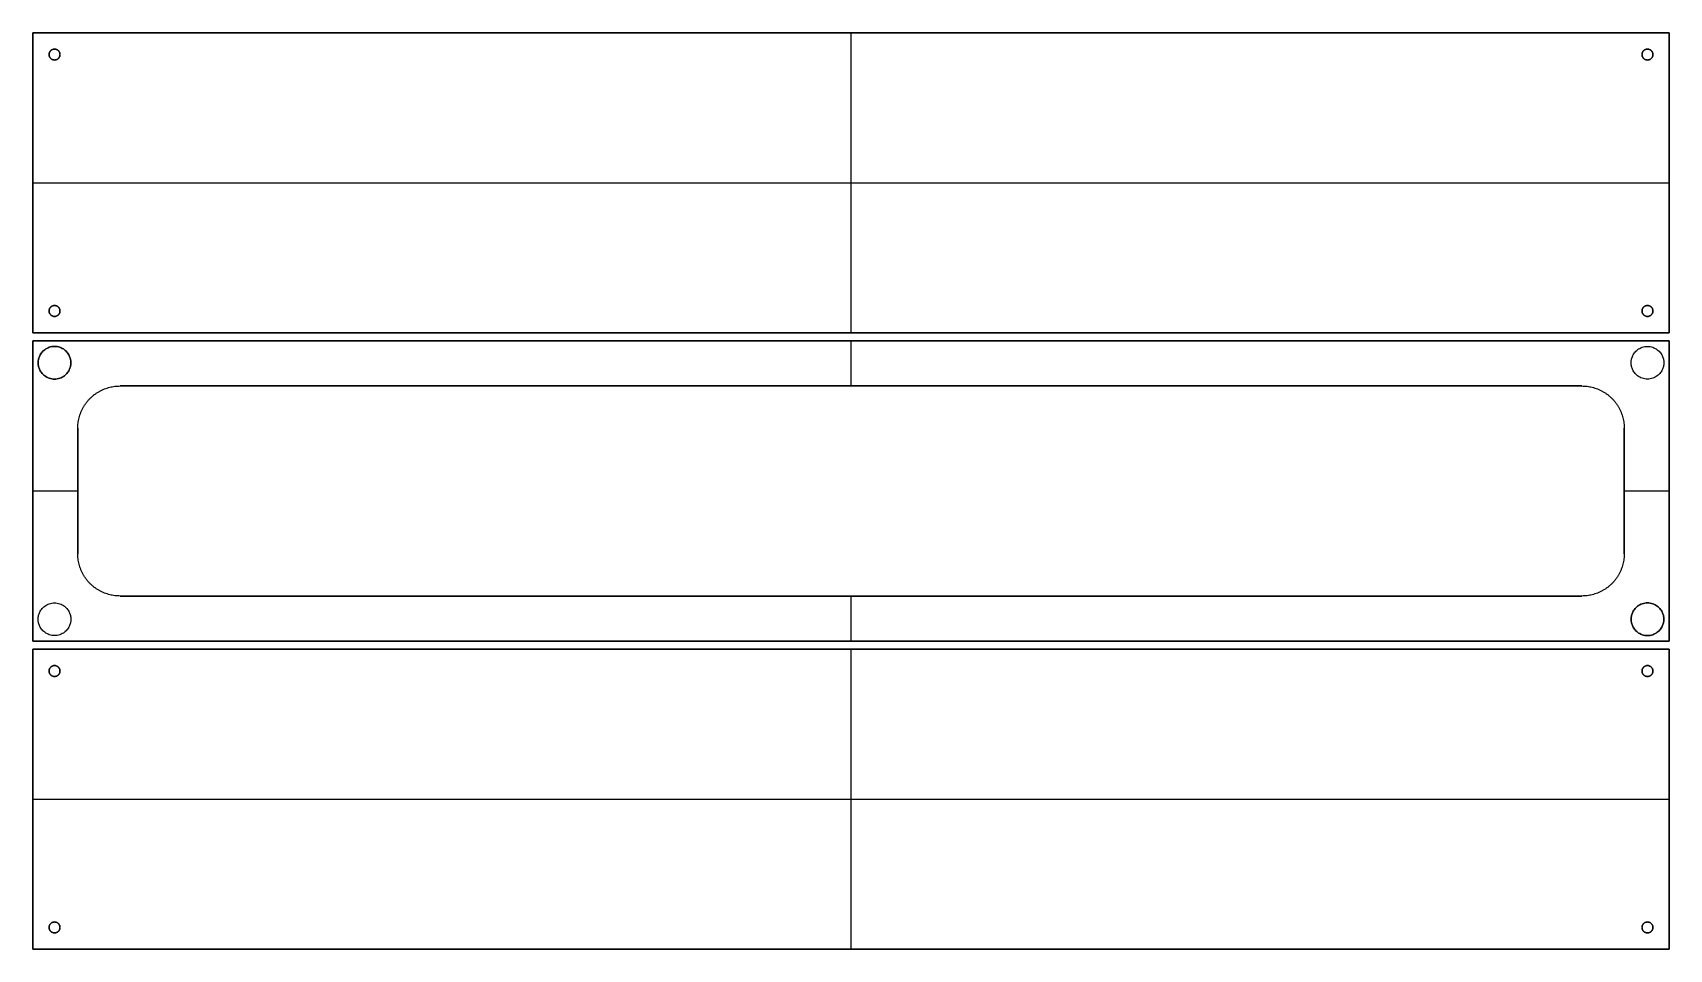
# Model space of a CAD drawing. Header units: millimetres. Extents: x 323 to 923, y -139 to 197.
import ezdxf

# ---------------------------------------------------------------- set-up
doc = ezdxf.new("R2010")
doc.units = ezdxf.units.MM
doc.layers.add('ACRYLIC', color=12, linetype='Continuous', true_color=0xc80000)

msp = doc.modelspace()

# ---------------------------------------------------------------- linework, layer by layer
at = {"layer": 'ACRYLIC', "color": 18, "true_color": 0x000000}
for points in [[(323, 87, -16), (323, 142, -16), (323, 197, -16)], [(323, 197, -19), (323, 197, -17.5), (323, 197, -16)], [(323, 87, -19), (323, 142, -19), (323, 197, -19)], [(923, 197, -16), (623, 197, -16), (323, 197, -16)], [(923, 197, -19), (623, 197, -19), (323, 197, -19)], [(323, 197, -17.5), (323, 142, -17.5), (323, 87, -17.5)], [(323, 197, -17.5), (623, 197, -17.5), (923, 197, -17.5)], [(623, 197, -19), (623, 197, -17.5), (623, 197, -16)], [(623, 197, -19), (623, 142, -19), (623, 87, -19)], [(623, 197, -16), (623, 142, -16), (623, 87, -16)], [(923, 87, -16), (923, 142, -16), (923, 197, -16)], [(923, 87, -19), (923, 142, -19), (923, 197, -19)], [(923, 197, -19), (923, 197, -17.5), (923, 197, -16)], [(923, 197, -17.5), (923, 142, -17.5), (923, 87, -17.5)], [(329, 189, -19), (329, 189, -17.5), (329, 189, -16)], [(331, 191, -19), (331, 191, -17.5), (331, 191, -16)], [(331, 187, -19), (331, 187, -17.5), (331, 187, -16)], [(333, 189, -19), (333, 189, -17.5), (333, 189, -16)], [(913, 189, -19), (913, 189, -17.5), (913, 189, -16)], [(915, 191, -19), (915, 191, -17.5), (915, 191, -16)], [(915, 187, -19), (915, 187, -17.5), (915, 187, -16)], [(917, 189, -19), (917, 189, -17.5), (917, 189, -16)], [(323, 142, -19), (323, 142, -17.5), (323, 142, -16)], [(323, 142, -19), (623, 142, -19), (923, 142, -19)], [(323, 142, -16), (623, 142, -16), (923, 142, -16)], [(923, 142, -19), (923, 142, -17.5), (923, 142, -16)], [(331, 97, -19), (331, 97, -17.5), (331, 97, -16)], [(915, 97, -19), (915, 97, -17.5), (915, 97, -16)], [(329, 95, -19), (329, 95, -17.5), (329, 95, -16)], [(331, 93, -19), (331, 93, -17.5), (331, 93, -16)], [(333, 95, -19), (333, 95, -17.5), (333, 95, -16)], [(913, 95, -19), (913, 95, -17.5), (913, 95, -16)], [(915, 93, -19), (915, 93, -17.5), (915, 93, -16)], [(917, 95, -19), (917, 95, -17.5), (917, 95, -16)], [(923, 87, -16), (623, 87, -16), (323, 87, -16)], [(323, 87, -19), (323, 87, -17.5), (323, 87, -16)], [(923, 87, -19), (623, 87, -19), (323, 87, -19)], [(323, 87, -17.5), (623, 87, -17.5), (923, 87, -17.5)], [(623, 87, -19), (623, 87, -17.5), (623, 87, -16)], [(923, 87, -19), (923, 87, -17.5), (923, 87, -16)], [(323, -26, 2), (323, 29, 2), (323, 84, 2)], [(323, -26, 5), (323, 29, 5), (323, 84, 5)], [(323, 84, 5), (323, 84, 3.5), (323, 84, 2)], [(923, 84, 2), (623, 84, 2), (323, 84, 2)], [(923, 84, 5), (623, 84, 5), (323, 84, 5)], [(323, 84, 3.5), (323, 29, 3.5), (323, -26, 3.5)], [(323, 84, 3.5), (623, 84, 3.5), (923, 84, 3.5)], [(331, 82, 5), (331, 82, 3.5), (331, 82, 2)], [(623, 84, 5), (623, 84, 3.5), (623, 84, 2)], [(623, 84, 5), (623, 75.75, 5), (623, 67.5, 5)], [(623, 84, 2), (623, 75.75, 2), (623, 67.5, 2)], [(915, 82, 5), (915, 82, 3.5), (915, 82, 2)], [(923, 84, 5), (923, 84, 3.5), (923, 84, 2)], [(923, -26, 2), (923, 29, 2), (923, 84, 2)], [(923, -26, 5), (923, 29, 5), (923, 84, 5)], [(923, 84, 3.5), (923, 29, 3.5), (923, -26, 3.5)], [(325, 76, 5), (325, 76, 3.5), (325, 76, 2)], [(337, 76, 5), (337, 76, 3.5), (337, 76, 2)], [(909, 76, 5), (909, 76, 3.5), (909, 76, 2)], [(921, 76, 5), (921, 76, 3.5), (921, 76, 2)], [(331, 70, 5), (331, 70, 3.5), (331, 70, 2)], [(355, 67.5, 5), (355, 67.5, 3.5), (355, 67.5, 2)], [(891, 67.5, 2), (623, 67.5, 2), (355, 67.5, 2)], [(891, 67.5, 5), (623, 67.5, 5), (355, 67.5, 5)], [(355, 67.5, 3.5), (623, 67.5, 3.5), (891, 67.5, 3.5)], [(623, 67.5, 5), (623, 67.5, 3.5), (623, 67.5, 2)], [(891, 67.5, 5), (891, 67.5, 3.5), (891, 67.5, 2)], [(915, 70, 5), (915, 70, 3.5), (915, 70, 2)], [(344.04, 62.96, 5), (344.04, 62.96, 3.5), (344.04, 62.96, 2)], [(901.96, 62.96, 5), (901.96, 62.96, 3.5), (901.96, 62.96, 2)], [(339.5, 52, 5), (339.5, 52, 3.5), (339.5, 52, 2)], [(339.5, 6, 2), (339.5, 29, 2), (339.5, 52, 2)], [(339.5, 6, 5), (339.5, 29, 5), (339.5, 52, 5)], [(339.5, 52, 3.5), (339.5, 29, 3.5), (339.5, 6, 3.5)], [(906.5, 6, 2), (906.5, 29, 2), (906.5, 52, 2)], [(906.5, 6, 5), (906.5, 29, 5), (906.5, 52, 5)], [(906.5, 52, 5), (906.5, 52, 3.5), (906.5, 52, 2)], [(906.5, 52, 3.5), (906.5, 29, 3.5), (906.5, 6, 3.5)], [(323, 29, 5), (323, 29, 3.5), (323, 29, 2)], [(323, 29, 5), (331.25, 29, 5), (339.5, 29, 5)], [(323, 29, 2), (331.25, 29, 2), (339.5, 29, 2)], [(339.5, 29, 5), (339.5, 29, 3.5), (339.5, 29, 2)], [(906.5, 29, 5), (906.5, 29, 3.5), (906.5, 29, 2)], [(906.5, 29, 5), (914.75, 29, 5), (923, 29, 5)], [(906.5, 29, 2), (914.75, 29, 2), (923, 29, 2)], [(923, 29, 5), (923, 29, 3.5), (923, 29, 2)], [(339.5, 6, 5), (339.5, 6, 3.5), (339.5, 6, 2)], [(906.5, 6, 5), (906.5, 6, 3.5), (906.5, 6, 2)], [(344.04, -4.96, 5), (344.04, -4.96, 3.5), (344.04, -4.96, 2)], [(901.96, -4.96, 5), (901.96, -4.96, 3.5), (901.96, -4.96, 2)], [(355, -9.5, 5), (355, -9.5, 3.5), (355, -9.5, 2)], [(891, -9.5, 2), (623, -9.5, 2), (355, -9.5, 2)], [(891, -9.5, 5), (623, -9.5, 5), (355, -9.5, 5)], [(355, -9.5, 3.5), (623, -9.5, 3.5), (891, -9.5, 3.5)], [(623, -9.5, 5), (623, -9.5, 3.5), (623, -9.5, 2)], [(623, -9.5, 5), (623, -17.75, 5), (623, -26, 5)], [(623, -9.5, 2), (623, -17.75, 2), (623, -26, 2)], [(891, -9.5, 5), (891, -9.5, 3.5), (891, -9.5, 2)], [(325, -18, 5), (325, -18, 3.5), (325, -18, 2)], [(331, -12, 5), (331, -12, 3.5), (331, -12, 2)], [(337, -18, 5), (337, -18, 3.5), (337, -18, 2)], [(909, -18, 5), (909, -18, 3.5), (909, -18, 2)], [(915, -12, 5), (915, -12, 3.5), (915, -12, 2)], [(921, -18, 5), (921, -18, 3.5), (921, -18, 2)], [(923, -26, 2), (623, -26, 2), (323, -26, 2)], [(923, -26, 5), (623, -26, 5), (323, -26, 5)], [(323, -26, 5), (323, -26, 3.5), (323, -26, 2)], [(323, -26, 3.5), (623, -26, 3.5), (923, -26, 3.5)], [(323, -139, -16), (323, -84, -16), (323, -29, -16)], [(323, -29, -19), (323, -29, -17.5), (323, -29, -16)], [(323, -139, -19), (323, -84, -19), (323, -29, -19)], [(923, -29, -16), (623, -29, -16), (323, -29, -16)], [(923, -29, -19), (623, -29, -19), (323, -29, -19)], [(323, -29, -17.5), (323, -84, -17.5), (323, -139, -17.5)], [(323, -29, -17.5), (623, -29, -17.5), (923, -29, -17.5)], [(331, -24, 5), (331, -24, 3.5), (331, -24, 2)], [(623, -26, 5), (623, -26, 3.5), (623, -26, 2)], [(623, -29, -19), (623, -29, -17.5), (623, -29, -16)], [(623, -29, -19), (623, -84, -19), (623, -139, -19)], [(623, -29, -16), (623, -84, -16), (623, -139, -16)], [(915, -24, 5), (915, -24, 3.5), (915, -24, 2)], [(923, -26, 5), (923, -26, 3.5), (923, -26, 2)], [(923, -139, -16), (923, -84, -16), (923, -29, -16)], [(923, -139, -19), (923, -84, -19), (923, -29, -19)], [(923, -29, -19), (923, -29, -17.5), (923, -29, -16)], [(923, -29, -17.5), (923, -84, -17.5), (923, -139, -17.5)], [(331, -35, -19), (331, -35, -17.5), (331, -35, -16)], [(915, -35, -19), (915, -35, -17.5), (915, -35, -16)], [(329, -37, -19), (329, -37, -17.5), (329, -37, -16)], [(331, -39, -19), (331, -39, -17.5), (331, -39, -16)], [(333, -37, -19), (333, -37, -17.5), (333, -37, -16)], [(913, -37, -19), (913, -37, -17.5), (913, -37, -16)], [(915, -39, -19), (915, -39, -17.5), (915, -39, -16)], [(917, -37, -19), (917, -37, -17.5), (917, -37, -16)], [(323, -84, -19), (323, -84, -17.5), (323, -84, -16)], [(323, -84, -19), (623, -84, -19), (923, -84, -19)], [(323, -84, -16), (623, -84, -16), (923, -84, -16)], [(923, -84, -19), (923, -84, -17.5), (923, -84, -16)], [(329, -131, -19), (329, -131, -17.5), (329, -131, -16)], [(331, -129, -19), (331, -129, -17.5), (331, -129, -16)], [(333, -131, -19), (333, -131, -17.5), (333, -131, -16)], [(913, -131, -19), (913, -131, -17.5), (913, -131, -16)], [(915, -129, -19), (915, -129, -17.5), (915, -129, -16)], [(917, -131, -19), (917, -131, -17.5), (917, -131, -16)], [(331, -133, -19), (331, -133, -17.5), (331, -133, -16)], [(915, -133, -19), (915, -133, -17.5), (915, -133, -16)], [(923, -139, -16), (623, -139, -16), (323, -139, -16)], [(323, -139, -19), (323, -139, -17.5), (323, -139, -16)], [(923, -139, -19), (623, -139, -19), (323, -139, -19)], [(323, -139, -17.5), (623, -139, -17.5), (923, -139, -17.5)], [(623, -139, -19), (623, -139, -17.5), (623, -139, -16)], [(923, -139, -19), (923, -139, -17.5), (923, -139, -16)]]:
    msp.add_open_spline(points, degree=2, dxfattribs=at)
for points, weights in [([(329, 189, -19), (329, 193, -19), (333, 193, -19), (333, 189, -19)], [1, 0.333333333333, 0.333333333333, 1]), ([(329, 189, -16), (329, 193, -16), (333, 193, -16), (333, 189, -16)], [1, 0.333333333333, 0.333333333333, 1]), ([(333, 189, -17.5), (333, 193, -17.5), (329, 193, -17.5), (329, 189, -17.5)], [1, 0.333333333333, 0.333333333333, 1]), ([(333, 189, -19), (333, 185, -19), (329, 185, -19), (329, 189, -19)], [1, 0.333333333333, 0.333333333333, 1]), ([(333, 189, -16), (333, 185, -16), (329, 185, -16), (329, 189, -16)], [1, 0.333333333333, 0.333333333333, 1]), ([(329, 189, -17.5), (329, 185, -17.5), (333, 185, -17.5), (333, 189, -17.5)], [1, 0.333333333333, 0.333333333333, 1]), ([(913, 189, -19), (913, 193, -19), (917, 193, -19), (917, 189, -19)], [1, 0.333333333333, 0.333333333333, 1]), ([(913, 189, -16), (913, 193, -16), (917, 193, -16), (917, 189, -16)], [1, 0.333333333333, 0.333333333333, 1]), ([(917, 189, -17.5), (917, 193, -17.5), (913, 193, -17.5), (913, 189, -17.5)], [1, 0.333333333333, 0.333333333333, 1]), ([(917, 189, -19), (917, 185, -19), (913, 185, -19), (913, 189, -19)], [1, 0.333333333333, 0.333333333333, 1]), ([(917, 189, -16), (917, 185, -16), (913, 185, -16), (913, 189, -16)], [1, 0.333333333333, 0.333333333333, 1]), ([(913, 189, -17.5), (913, 185, -17.5), (917, 185, -17.5), (917, 189, -17.5)], [1, 0.333333333333, 0.333333333333, 1]), ([(329, 95, -19), (329, 99, -19), (333, 99, -19), (333, 95, -19)], [1, 0.333333333333, 0.333333333333, 1]), ([(329, 95, -16), (329, 99, -16), (333, 99, -16), (333, 95, -16)], [1, 0.333333333333, 0.333333333333, 1]), ([(333, 95, -17.5), (333, 99, -17.5), (329, 99, -17.5), (329, 95, -17.5)], [1, 0.333333333333, 0.333333333333, 1]), ([(913, 95, -19), (913, 99, -19), (917, 99, -19), (917, 95, -19)], [1, 0.333333333333, 0.333333333333, 1]), ([(913, 95, -16), (913, 99, -16), (917, 99, -16), (917, 95, -16)], [1, 0.333333333333, 0.333333333333, 1]), ([(917, 95, -17.5), (917, 99, -17.5), (913, 99, -17.5), (913, 95, -17.5)], [1, 0.333333333333, 0.333333333333, 1]), ([(333, 95, -19), (333, 91, -19), (329, 91, -19), (329, 95, -19)], [1, 0.333333333333, 0.333333333333, 1]), ([(333, 95, -16), (333, 91, -16), (329, 91, -16), (329, 95, -16)], [1, 0.333333333333, 0.333333333333, 1]), ([(329, 95, -17.5), (329, 91, -17.5), (333, 91, -17.5), (333, 95, -17.5)], [1, 0.333333333333, 0.333333333333, 1]), ([(917, 95, -19), (917, 91, -19), (913, 91, -19), (913, 95, -19)], [1, 0.333333333333, 0.333333333333, 1]), ([(917, 95, -16), (917, 91, -16), (913, 91, -16), (913, 95, -16)], [1, 0.333333333333, 0.333333333333, 1]), ([(913, 95, -17.5), (913, 91, -17.5), (917, 91, -17.5), (917, 95, -17.5)], [1, 0.333333333333, 0.333333333333, 1]), ([(337, 76, 5), (337, 88, 5), (325, 88, 5), (325, 76, 5)], [1, 0.333333333333, 0.333333333333, 1]), ([(337, 76, 2), (337, 88, 2), (325, 88, 2), (325, 76, 2)], [1, 0.333333333333, 0.333333333333, 1]), ([(325, 76, 3.5), (325, 88, 3.5), (337, 88, 3.5), (337, 76, 3.5)], [1, 0.333333333333, 0.333333333333, 1]), ([(909, 76, 5), (909, 88, 5), (921, 88, 5), (921, 76, 5)], [1, 0.333333333333, 0.333333333333, 1]), ([(909, 76, 2), (909, 88, 2), (921, 88, 2), (921, 76, 2)], [1, 0.333333333333, 0.333333333333, 1]), ([(909, 76, 3.5), (909, 88, 3.5), (921, 88, 3.5), (921, 76, 3.5)], [1, 0.333333333333, 0.333333333333, 1]), ([(325, 76, 5), (325, 64, 5), (337, 64, 5), (337, 76, 5)], [1, 0.333333333333, 0.333333333333, 1]), ([(325, 76, 2), (325, 64, 2), (337, 64, 2), (337, 76, 2)], [1, 0.333333333333, 0.333333333333, 1]), ([(337, 76, 3.5), (337, 64, 3.5), (325, 64, 3.5), (325, 76, 3.5)], [1, 0.333333333333, 0.333333333333, 1]), ([(921, 76, 5), (921, 64, 5), (909, 64, 5), (909, 76, 5)], [1, 0.333333333333, 0.333333333333, 1]), ([(921, 76, 2), (921, 64, 2), (909, 64, 2), (909, 76, 2)], [1, 0.333333333333, 0.333333333333, 1]), ([(921, 76, 3.5), (921, 64, 3.5), (909, 64, 3.5), (909, 76, 3.5)], [1, 0.333333333333, 0.333333333333, 1]), ([(339.5, 52, 2), (339.5, 61.08, 2), (345.92, 67.5, 2), (355, 67.5, 2)], [1, 0.804737854124, 0.804737854124, 1]), ([(339.5, 52, 5), (339.5, 61.08, 5), (345.92, 67.5, 5), (355, 67.5, 5)], [1, 0.804737854124, 0.804737854124, 1]), ([(339.5, 52, 3.5), (339.5, 61.08, 3.5), (345.92, 67.5, 3.5), (355, 67.5, 3.5)], [1, 0.804737854124, 0.804737854124, 1]), ([(891, 67.5, 2), (900.08, 67.5, 2), (906.5, 61.08, 2), (906.5, 52, 2)], [1, 0.804737854124, 0.804737854124, 1]), ([(891, 67.5, 5), (900.08, 67.5, 5), (906.5, 61.08, 5), (906.5, 52, 5)], [1, 0.804737854124, 0.804737854124, 1]), ([(891, 67.5, 3.5), (900.08, 67.5, 3.5), (906.5, 61.08, 3.5), (906.5, 52, 3.5)], [1, 0.804737854124, 0.804737854124, 1]), ([(355, -9.5, 2), (345.92, -9.5, 2), (339.5, -3.08, 2), (339.5, 6, 2)], [1, 0.804737854124, 0.804737854124, 1]), ([(355, -9.5, 5), (345.92, -9.5, 5), (339.5, -3.08, 5), (339.5, 6, 5)], [1, 0.804737854124, 0.804737854124, 1]), ([(355, -9.5, 3.5), (345.92, -9.5, 3.5), (339.5, -3.08, 3.5), (339.5, 6, 3.5)], [1, 0.804737854124, 0.804737854124, 1]), ([(906.5, 6, 2), (906.5, -3.08, 2), (900.08, -9.5, 2), (891, -9.5, 2)], [1, 0.804737854124, 0.804737854124, 1]), ([(906.5, 6, 5), (906.5, -3.08, 5), (900.08, -9.5, 5), (891, -9.5, 5)], [1, 0.804737854124, 0.804737854124, 1]), ([(906.5, 6, 3.5), (906.5, -3.08, 3.5), (900.08, -9.5, 3.5), (891, -9.5, 3.5)], [1, 0.804737854124, 0.804737854124, 1]), ([(325, -18, 5), (325, -6, 5), (337, -6, 5), (337, -18, 5)], [1, 0.333333333333, 0.333333333333, 1]), ([(325, -18, 2), (325, -6, 2), (337, -6, 2), (337, -18, 2)], [1, 0.333333333333, 0.333333333333, 1]), ([(325, -18, 3.5), (325, -6, 3.5), (337, -6, 3.5), (337, -18, 3.5)], [1, 0.333333333333, 0.333333333333, 1]), ([(337, -18, 5), (337, -30, 5), (325, -30, 5), (325, -18, 5)], [1, 0.333333333333, 0.333333333333, 1]), ([(337, -18, 2), (337, -30, 2), (325, -30, 2), (325, -18, 2)], [1, 0.333333333333, 0.333333333333, 1]), ([(337, -18, 3.5), (337, -30, 3.5), (325, -30, 3.5), (325, -18, 3.5)], [1, 0.333333333333, 0.333333333333, 1]), ([(921, -18, 5), (921, -6, 5), (909, -6, 5), (909, -18, 5)], [1, 0.333333333333, 0.333333333333, 1]), ([(921, -18, 2), (921, -6, 2), (909, -6, 2), (909, -18, 2)], [1, 0.333333333333, 0.333333333333, 1]), ([(909, -18, 3.5), (909, -6, 3.5), (921, -6, 3.5), (921, -18, 3.5)], [1, 0.333333333333, 0.333333333333, 1]), ([(909, -18, 5), (909, -30, 5), (921, -30, 5), (921, -18, 5)], [1, 0.333333333333, 0.333333333333, 1]), ([(909, -18, 2), (909, -30, 2), (921, -30, 2), (921, -18, 2)], [1, 0.333333333333, 0.333333333333, 1]), ([(921, -18, 3.5), (921, -30, 3.5), (909, -30, 3.5), (909, -18, 3.5)], [1, 0.333333333333, 0.333333333333, 1]), ([(329, -37, -19), (329, -33, -19), (333, -33, -19), (333, -37, -19)], [1, 0.333333333333, 0.333333333333, 1]), ([(329, -37, -16), (329, -33, -16), (333, -33, -16), (333, -37, -16)], [1, 0.333333333333, 0.333333333333, 1]), ([(333, -37, -17.5), (333, -33, -17.5), (329, -33, -17.5), (329, -37, -17.5)], [1, 0.333333333333, 0.333333333333, 1]), ([(913, -37, -19), (913, -33, -19), (917, -33, -19), (917, -37, -19)], [1, 0.333333333333, 0.333333333333, 1]), ([(913, -37, -16), (913, -33, -16), (917, -33, -16), (917, -37, -16)], [1, 0.333333333333, 0.333333333333, 1]), ([(917, -37, -17.5), (917, -33, -17.5), (913, -33, -17.5), (913, -37, -17.5)], [1, 0.333333333333, 0.333333333333, 1]), ([(333, -37, -19), (333, -41, -19), (329, -41, -19), (329, -37, -19)], [1, 0.333333333333, 0.333333333333, 1]), ([(333, -37, -16), (333, -41, -16), (329, -41, -16), (329, -37, -16)], [1, 0.333333333333, 0.333333333333, 1]), ([(329, -37, -17.5), (329, -41, -17.5), (333, -41, -17.5), (333, -37, -17.5)], [1, 0.333333333333, 0.333333333333, 1]), ([(917, -37, -19), (917, -41, -19), (913, -41, -19), (913, -37, -19)], [1, 0.333333333333, 0.333333333333, 1]), ([(917, -37, -16), (917, -41, -16), (913, -41, -16), (913, -37, -16)], [1, 0.333333333333, 0.333333333333, 1]), ([(913, -37, -17.5), (913, -41, -17.5), (917, -41, -17.5), (917, -37, -17.5)], [1, 0.333333333333, 0.333333333333, 1]), ([(329, -131, -19), (329, -127, -19), (333, -127, -19), (333, -131, -19)], [1, 0.333333333333, 0.333333333333, 1]), ([(329, -131, -16), (329, -127, -16), (333, -127, -16), (333, -131, -16)], [1, 0.333333333333, 0.333333333333, 1]), ([(333, -131, -17.5), (333, -127, -17.5), (329, -127, -17.5), (329, -131, -17.5)], [1, 0.333333333333, 0.333333333333, 1]), ([(333, -131, -19), (333, -135, -19), (329, -135, -19), (329, -131, -19)], [1, 0.333333333333, 0.333333333333, 1]), ([(333, -131, -16), (333, -135, -16), (329, -135, -16), (329, -131, -16)], [1, 0.333333333333, 0.333333333333, 1]), ([(329, -131, -17.5), (329, -135, -17.5), (333, -135, -17.5), (333, -131, -17.5)], [1, 0.333333333333, 0.333333333333, 1]), ([(913, -131, -19), (913, -127, -19), (917, -127, -19), (917, -131, -19)], [1, 0.333333333333, 0.333333333333, 1]), ([(913, -131, -16), (913, -127, -16), (917, -127, -16), (917, -131, -16)], [1, 0.333333333333, 0.333333333333, 1]), ([(917, -131, -17.5), (917, -127, -17.5), (913, -127, -17.5), (913, -131, -17.5)], [1, 0.333333333333, 0.333333333333, 1]), ([(917, -131, -19), (917, -135, -19), (913, -135, -19), (913, -131, -19)], [1, 0.333333333333, 0.333333333333, 1]), ([(917, -131, -16), (917, -135, -16), (913, -135, -16), (913, -131, -16)], [1, 0.333333333333, 0.333333333333, 1]), ([(913, -131, -17.5), (913, -135, -17.5), (917, -135, -17.5), (917, -131, -17.5)], [1, 0.333333333333, 0.333333333333, 1])]:
    msp.add_rational_spline(points, weights, degree=3, dxfattribs=at)

doc.saveas('drawing.dxf')
